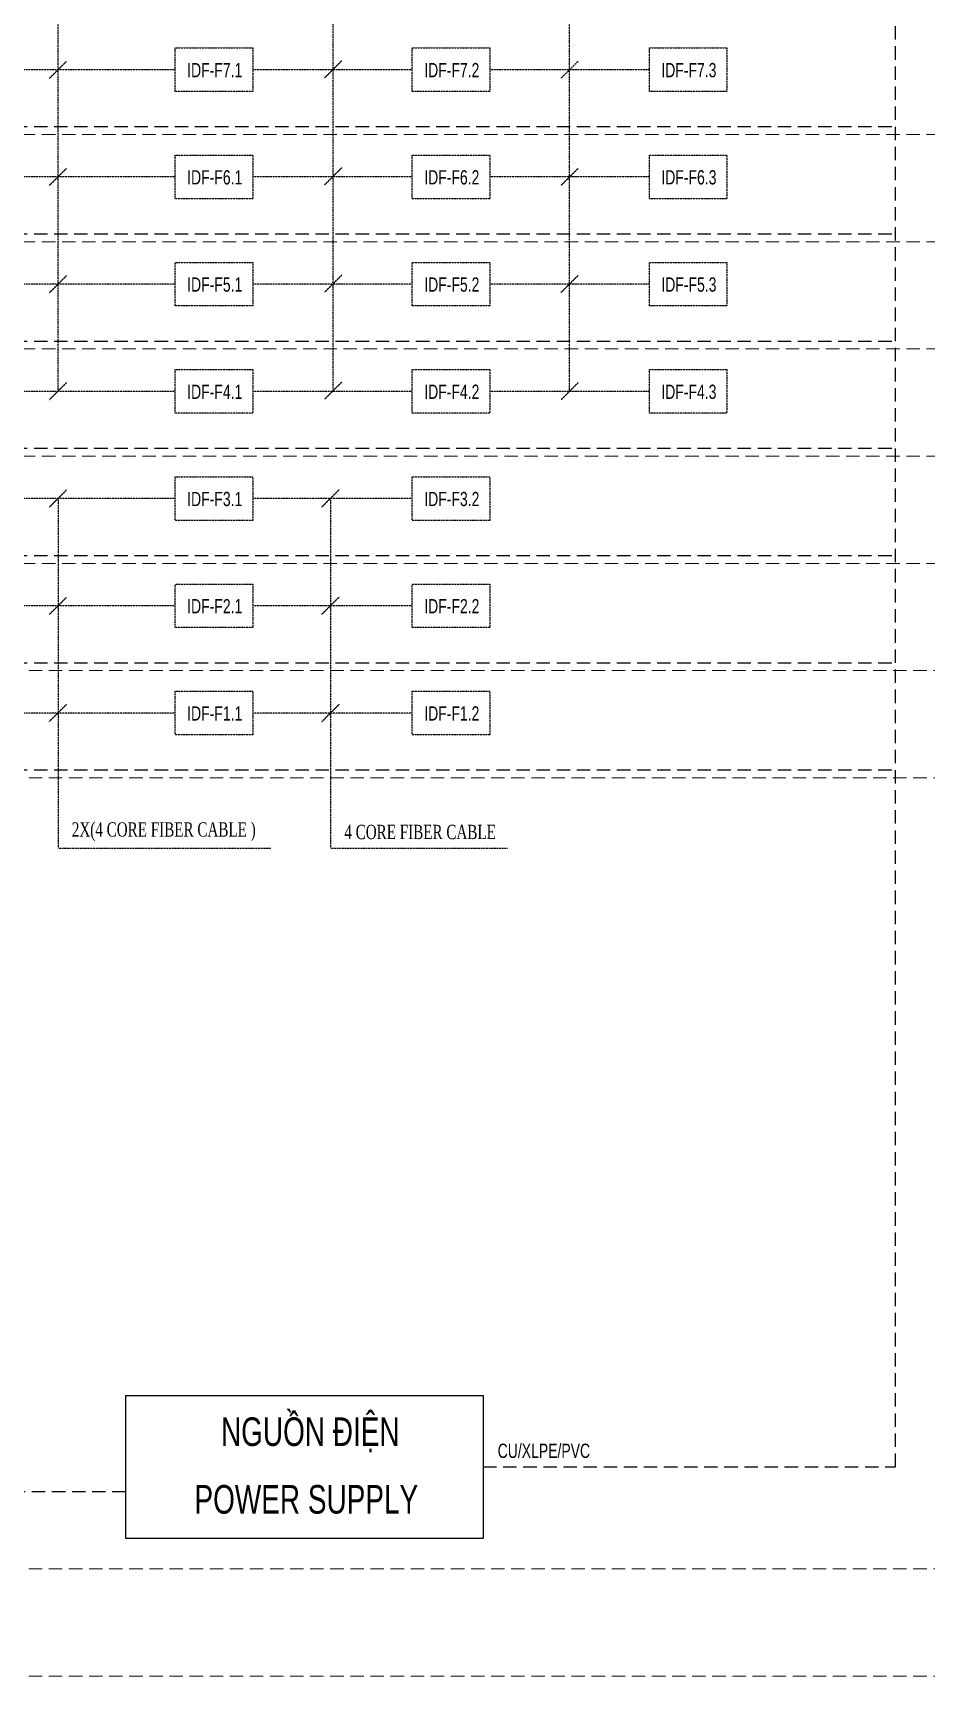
# Model space of a CAD drawing. Extents: x -5343388 to 7033982, y -486386 to 188356.
# Drawn here: x 515021 to 540017, y -280022 to -234044 of the extents above; entities that cross this region are included whole.
import ezdxf

# ---------------------------------------------------------------- set-up
doc = ezdxf.new("R2010")
doc.units = 0
doc.header["$MEASUREMENT"] = 0
doc.linetypes.add('DASHED2', pattern=[0.375, 0.25, -0.125])
doc.layers.add('text', color=2, linetype='Continuous')
doc.layers.add('wire', color=3, linetype='Continuous')
doc.layers.add('Wire Hatch', color=7, linetype='Continuous', lineweight=15)
doc.styles.add('NKB1', font='vntimeh.shx', dxfattribs={"width": 0.7, "height": 400})
doc.styles.add('NKB2', font='', dxfattribs={"width": 0.7, "height": 400})
doc.styles.get('NKB2').set_extended_font_data('.VnArialH')

msp = doc.modelspace()

# ---------------------------------------------------------------- linework, layer by layer
at = {"linetype": 'DASHED2'}
for p, q in [((515726.19808, -244074.72076), (515726.19808, -184571.91499)), ((523427.57405, -244058.76486), (523427.57405, -184555.95909)), ((530040.81311, -244074.72076), (530040.81311, -184571.91499)), ((515486.90147, -235314.01736), (515965.49468, -234835.42415)), ((523188.27744, -235298.06146), (523666.87066, -234819.46825)), ((529801.5165, -235314.01736), (530280.10972, -234835.42415)), ((515486.90147, -238309.21151), (515965.49468, -237830.61829)), ((523188.27744, -238293.25561), (523666.87066, -237814.6624)), ((529801.5165, -238309.21151), (530280.10972, -237830.61829)), ((515486.90147, -241309.21151), (515965.49468, -240830.61829)), ((523188.27744, -241293.25561), (523666.87066, -240814.6624)), ((529801.5165, -241309.21151), (530280.10972, -240830.61829)), ((515486.90147, -244309.21151), (515965.49468, -243830.61829)), ((523188.27744, -244293.25561), (523666.87066, -243814.6624)), ((529801.5165, -244309.21151), (530280.10972, -243830.61829)), ((515486.90147, -247309.21151), (515965.49468, -246830.61829)), ((523111.76619, -247309.21151), (523590.35941, -246830.61829)), ((515486.90147, -250309.21151), (515965.49468, -249830.61829)), ((523111.76619, -250309.21151), (523590.35941, -249830.61829)), ((515486.90147, -253309.21151), (515965.49468, -252830.61829)), ((523111.76619, -253309.21151), (523590.35941, -252830.61829))]:
    msp.add_line(p, q, dxfattribs=at)
for points in [[(519005.3398, -235074.72076), (513105.14377, -235074.72076)], [(525639.34062, -235074.72076), (521174.28397, -235074.72076)], [(532273.34143, -235074.72076), (527808.28479, -235074.72076)], [(519005.3398, -238074.72076), (513105.14377, -238074.72076)], [(525639.34062, -238074.72076), (521174.28397, -238074.72076)], [(532273.34143, -238074.72076), (527808.28479, -238074.72076)], [(519005.3398, -241074.72076), (513105.14377, -241074.72076)], [(525639.34062, -241074.72076), (521174.28397, -241074.72076)], [(532273.34143, -241074.72076), (527808.28479, -241074.72076)], [(519005.3398, -244074.72076), (513105.14377, -244074.72076)], [(525639.34062, -244074.72076), (521174.28397, -244074.72076)], [(532273.34143, -244074.72076), (527808.28479, -244074.72076)], [(519005.3398, -247074.72076), (513105.14377, -247074.72076)], [(515726.19808, -247074.72076), (515726.19808, -256855.0096), (521675.77694, -256855.0096)], [(525639.34062, -247074.72076), (521174.28397, -247074.72076)], [(523351.0628, -247074.72076), (523351.0628, -256855.0096), (528298.26685, -256855.0096)], [(519005.3398, -250074.72076), (513105.14377, -250074.72076)], [(525639.34062, -250074.72076), (521174.28397, -250074.72076)], [(519005.3398, -253074.72076), (513105.14377, -253074.72076)], [(525639.34062, -253074.72076), (521174.28397, -253074.72076)]]:
    msp.add_lwpolyline(points, dxfattribs=at)
at = {"layer": 'text', "linetype": 'DASHED2'}
for points in [[(519005.3398, -234465.15412), (521174.28397, -234465.15412), (521174.28397, -235684.28739), (519005.3398, -235684.28739)], [(525639.34062, -234465.15412), (527808.28479, -234465.15412), (527808.28479, -235684.28739), (525639.34062, -235684.28739)], [(532273.34143, -234465.15412), (534442.28561, -234465.15412), (534442.28561, -235684.28739), (532273.34143, -235684.28739)], [(519005.3398, -237465.15412), (521174.28397, -237465.15412), (521174.28397, -238684.28739), (519005.3398, -238684.28739)], [(525639.34062, -237465.15412), (527808.28479, -237465.15412), (527808.28479, -238684.28739), (525639.34062, -238684.28739)], [(532273.34143, -237465.15412), (534442.28561, -237465.15412), (534442.28561, -238684.28739), (532273.34143, -238684.28739)], [(519005.3398, -240465.15412), (521174.28397, -240465.15412), (521174.28397, -241684.28739), (519005.3398, -241684.28739)], [(525639.34062, -240465.15412), (527808.28479, -240465.15412), (527808.28479, -241684.28739), (525639.34062, -241684.28739)], [(532273.34143, -240465.15412), (534442.28561, -240465.15412), (534442.28561, -241684.28739), (532273.34143, -241684.28739)], [(519005.3398, -243465.15412), (521174.28397, -243465.15412), (521174.28397, -244684.28739), (519005.3398, -244684.28739)], [(525639.34062, -243465.15412), (527808.28479, -243465.15412), (527808.28479, -244684.28739), (525639.34062, -244684.28739)], [(532273.34143, -243465.15412), (534442.28561, -243465.15412), (534442.28561, -244684.28739), (532273.34143, -244684.28739)], [(519005.3398, -246465.15412), (521174.28397, -246465.15412), (521174.28397, -247684.28739), (519005.3398, -247684.28739)], [(525639.34062, -246465.15412), (527808.28479, -246465.15412), (527808.28479, -247684.28739), (525639.34062, -247684.28739)], [(519005.3398, -249465.15412), (521174.28397, -249465.15412), (521174.28397, -250684.28739), (519005.3398, -250684.28739)], [(525639.34062, -249465.15412), (527808.28479, -249465.15412), (527808.28479, -250684.28739), (525639.34062, -250684.28739)], [(519005.3398, -252465.15412), (521174.28397, -252465.15412), (521174.28397, -253684.28739), (519005.3398, -253684.28739)], [(525639.34062, -252465.15412), (527808.28479, -252465.15412), (527808.28479, -253684.28739), (525639.34062, -253684.28739)]]:
    msp.add_lwpolyline(points, close=True, dxfattribs=at)
at = {"layer": 'wire', "linetype": 'DASHED2', "ltscale": 1500}
msp.add_line((517618.92029, -274863.05467), (512187.66036, -274863.05467), dxfattribs=at)
for points in [[(527618.92029, -274169.17526), (539156.39942, -274169.17526), (539156.39942, -179668.20843)], [(512240.98668, -236311.14677), (512240.98668, -236668.20843), (539156.39942, -236668.20843)], [(512240.98668, -239311.14677), (512240.98668, -239668.20843), (539156.39942, -239668.20843)], [(512240.98668, -242311.14677), (512240.98668, -242668.20843), (539156.39942, -242668.20843)], [(512240.98668, -245311.14677), (512240.98668, -245668.20843), (539156.39942, -245668.20843)], [(512240.98668, -248311.14677), (512240.98668, -248668.20843), (539156.39942, -248668.20843)], [(512240.98668, -251311.14677), (512240.98668, -251668.20843), (539156.39942, -251668.20843)], [(512240.98668, -254311.14677), (512240.98668, -254668.20843), (539156.39942, -254668.20843)]]:
    msp.add_lwpolyline(points, dxfattribs=at)
at = {"layer": 'wire'}
msp.add_lwpolyline([(517618.92029, -272169.17526), (527618.92029, -272169.17526), (527618.92029, -276169.17526), (517618.92029, -276169.17526)], close=True, dxfattribs=at)
at = {"layer": 'Wire Hatch', "linetype": 'DASHED2', "ltscale": 1500}
for points in [[(555589.3445, -236886.87961), (462207.87007, -236886.87961)], [(555589.3445, -239886.87961), (462207.87007, -239886.87961)], [(555589.3445, -242886.87961), (462207.87007, -242886.87961)], [(555589.3445, -245886.87961), (462207.87007, -245886.87961)], [(555589.3445, -248886.87961), (462207.87007, -248886.87961)], [(551282.49107, -251886.87961), (462207.87007, -251886.87961)], [(551282.49107, -254886.87961), (462207.87007, -254886.87961)], [(551282.49107, -277021.61669), (462207.87007, -277021.61669)], [(551282.49107, -280021.61669), (462207.87007, -280021.61669)]]:
    msp.add_lwpolyline(points, dxfattribs=at)

# ---------------------------------------------------------------- texts
at = {"linetype": 'DASHED2', "char_height": 400, "width": 11996.8771138, "attachment_point": 1, "style": 'NKB1'}
for s, insert in [('2x(4 CORE FIBER cable )', (516111.60317, -256131.60943)), ('4 CORE FIBER cable ', (523736.46789, -256202.38897))]:
    msp.add_mtext(s, dxfattribs=dict(at, insert=insert))
at = {"layer": 'text', "attachment_point": 1, "style": 'NKB2'}
for s, insert, char_height, width in [('IDF-F7.1', (519338.97587, -234886.05496), 400, 5996.5972512), ('IDF-F7.2', (525972.97668, -234886.05496), 400, 5996.5972512), ('IDF-F7.3', (532606.9775, -234886.05496), 400, 5996.5972512), ('IDF-F6.1', (519338.97587, -237886.05496), 400, 5996.5972512), ('IDF-F6.2', (525972.97668, -237886.05496), 400, 5996.5972512), ('IDF-F6.3', (532606.9775, -237886.05496), 400, 5996.5972512), ('IDF-F5.1', (519338.97587, -240886.05496), 400, 5996.5972512), ('IDF-F5.2', (525972.97668, -240886.05496), 400, 5996.5972512), ('IDF-F5.3', (532606.9775, -240886.05496), 400, 5996.5972512), ('IDF-F4.1', (519338.97587, -243886.05496), 400, 5996.5972512), ('IDF-F4.2', (525972.97668, -243886.05496), 400, 5996.5972512), ('IDF-F4.3', (532606.9775, -243886.05496), 400, 5996.5972512), ('IDF-F3.1', (519338.97587, -246886.05496), 400, 5996.5972512), ('IDF-F3.2', (525972.97668, -246886.05496), 400, 5996.5972512), ('IDF-F2.1', (519338.97587, -249886.05496), 400, 5996.5972512), ('IDF-F2.2', (525972.97668, -249886.05496), 400, 5996.5972512), ('IDF-F1.1', (519338.97587, -252886.05496), 400, 5996.5972512), ('IDF-F1.2', (525972.97668, -252886.05496), 400, 5996.5972512), ('nguån ®iÖn', (520285.06432, -272781.65558), 800, 16505.3202631), ('cu/xlpe/pvc', (528027.69795, -273516.83291), 400, 5996.5972512), ('power supply ', (519543.49148, -274674.37211), 800, 16505.3202631)]:
    msp.add_mtext(s, dxfattribs=dict(at, insert=insert, char_height=char_height, width=width))

doc.saveas('drawing.dxf')
